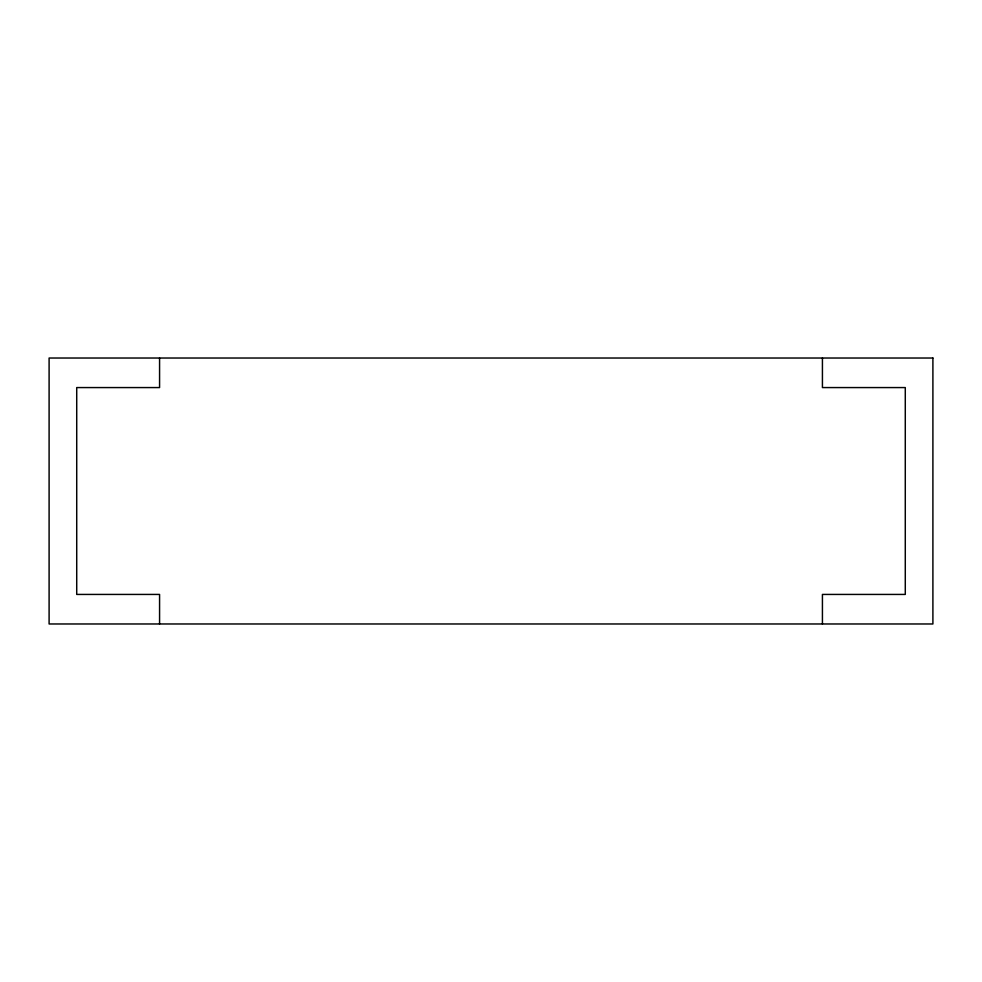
<?xml version="1.0" encoding="UTF-8"?>
<svg xmlns="http://www.w3.org/2000/svg" width="982" height="982" viewBox="0 0 982 982"><rect width="100%" height="100%" fill="white"/><g stroke="black" fill="none" stroke-linecap="round" stroke-linejoin="round"><path stroke-width="1.47" d="M822.425 358.025L822.425 387.571L905.281 387.571L905.281 594.429L822.425 594.429L822.425 623.975M159.575 358.025L159.575 387.571L76.719 387.571L76.719 594.429L159.575 594.429L159.575 623.975M932.9 358.025L49.1 358.025L49.1 623.975L932.9 623.975L932.9 358.025"/></g></svg>
